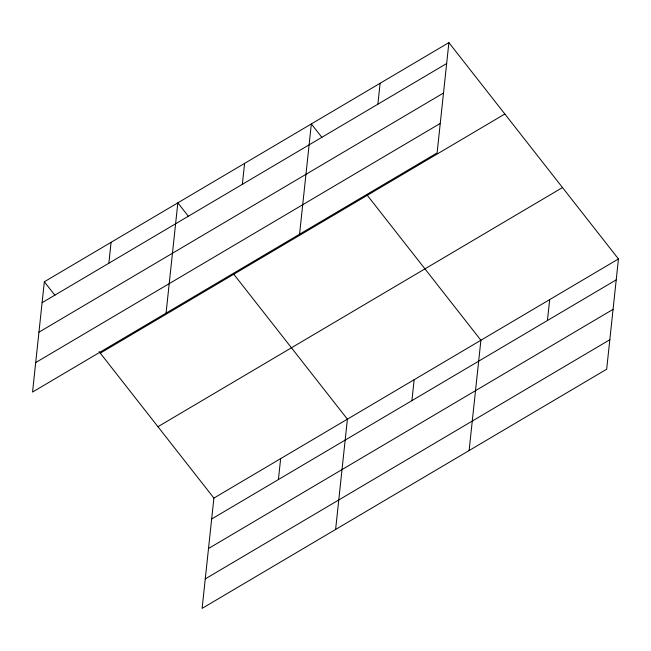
<?xml version="1.0" encoding="UTF-8"?>
<svg xmlns="http://www.w3.org/2000/svg" width="651" height="651" viewBox="0 0 651 651"><rect width="100%" height="100%" fill="white"/><g stroke="black" fill="none" stroke-linecap="round" stroke-linejoin="round"><path stroke-width="0.98" d="M44.333 281.769L32.55 392.057L437.106 152.912L448.889 42.616L44.333 281.769L54.904 295.253M108.855 263.232L111.085 242.302M166.054 313.139L177.837 202.843L188.408 216.327M242.351 184.314L244.589 163.385M99.05 351.564L213.894 498.088L202.111 608.384L606.667 369.231L618.45 258.943L448.889 42.616M299.558 234.222L311.341 123.926L321.911 137.41M278.416 479.551L280.646 458.63M377.881 104.201L380.119 83.271M335.615 529.466L347.398 419.171L233.79 274.234M411.912 400.634L414.15 379.712M469.119 450.541L480.902 340.253L367.294 195.316M547.442 320.52L549.68 299.598M42.103 302.691L446.651 63.546M38.946 332.181L443.502 93.036M35.699 362.566L440.255 123.421M100.295 353.151L504.842 114.006M157.941 426.706L562.497 187.553M213.894 498.088L618.45 258.943M211.665 519.01L616.212 279.865M208.507 548.508L613.063 309.355M205.26 578.894L609.816 339.741"/></g></svg>
